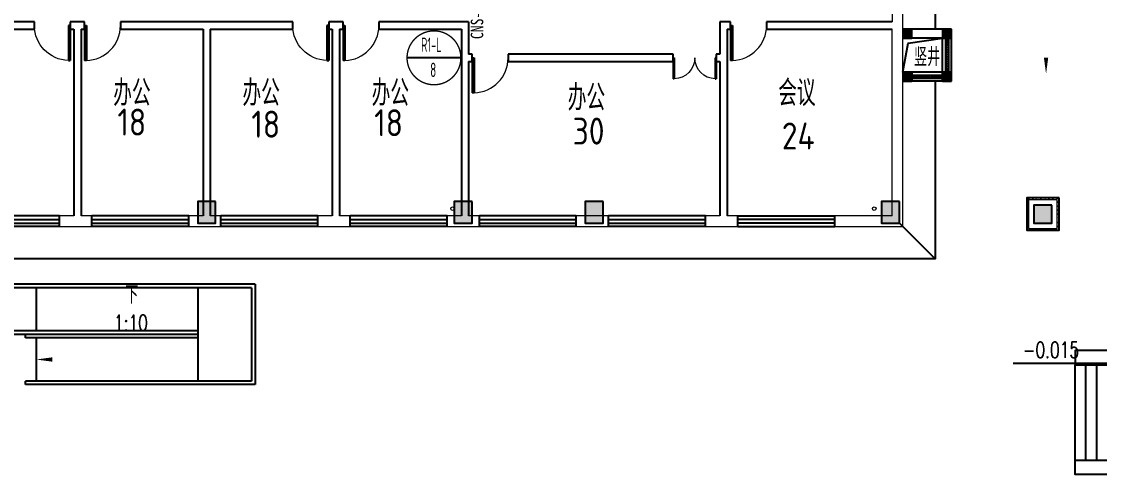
# Model space of a CAD drawing. Extents: x -70335 to 1144202, y 0 to 1100440.
# Drawn here: x 1033285 to 1063317, y 853954 to 866563 of the extents above; entities that cross this region are included whole.
import ezdxf
from ezdxf.enums import TextEntityAlignment as Align

# ---------------------------------------------------------------- set-up
doc = ezdxf.new("R2010")
doc.units = 0
doc.header["$LTSCALE"] = 1000
for name, color, linetype in [('2-房间名称', 7, 'Continuous'), ('3-建筑', 7, 'Continuous'), ('3-淡显', 8, 'Continuous'), ('DIM_IDEN', 3, 'Continuous'), ('抗震支吊架', 2, 'Continuous')]:
    doc.layers.add(name, color=color, linetype=linetype)
doc.layers.add('3-深度淡显', color=252, linetype='Continuous', lineweight=0)
doc.styles.add('_TCH_DIM', font='SIMPLEX', dxfattribs={"bigfont": 'GBCBIG'})
doc.styles.add('kzcad', font='', dxfattribs={"width": 0.8})
doc.styles.get("Standard").update_dxf_attribs({"font": 'gbenor.shx', "bigfont": 'gbcbig.shx'})
doc.styles.get('kzcad').set_extended_font_data('SimSun')

# ---------------------------------------------------------------- blocks, each defined once
blk = doc.blocks.new('$WINLIB2D$00000039')
at = {"color": 0}
for points in [[(-0.5, 0.5), (-0.5, -0.5)], [(0.5, 0.5), (-0.5, 0.5)], [(0.5, -0.5), (0.5, 0.5)], [(-0.5, 0.167), (0.5, 0.167)], [(-0.452, -0.167), (-0.5, 0.084)], [(-0.384, -0.167), (-0.448, 0.167)], [(-0.316, -0.167), (-0.38, 0.167)], [(-0.248, -0.167), (-0.312, 0.167)], [(-0.18, -0.167), (-0.244, 0.167)], [(-0.112, -0.167), (-0.176, 0.167)], [(-0.044, -0.167), (-0.108, 0.167)], [(0.024, -0.167), (-0.04, 0.167)], [(0.092, -0.167), (0.028, 0.167)], [(0.16, -0.167), (0.096, 0.167)], [(0.228, -0.167), (0.164, 0.167)], [(0.296, -0.167), (0.232, 0.167)], [(0.364, -0.167), (0.3, 0.167)], [(0.432, -0.167), (0.368, 0.167)], [(0.5, -0.167), (0.436, 0.167)], [(-0.5, -0.167), (0.5, -0.167)], [(0.5, -0.5), (-0.5, -0.5)]]:
    blk.add_lwpolyline(points, dxfattribs=at)
blk = doc.blocks.new('$TCHSYS$WIN2D')
for p, q in [((-0.5, 0.5), (0.5, 0.5)), ((-0.5, 0.5), (-0.5, -0.5)), ((0.5, 0.5), (0.5, -0.5)), ((0.5, 0.167), (-0.5, 0.167)), ((0.5, -0.167), (-0.5, -0.167)), ((-0.5, -0.5), (0.5, -0.5))]:
    blk.add_line(p, q)
blk = doc.blocks.new('$DorLib2D$00000001')
for p, q in [((0.45, 0.975), (0.5, 0.975)), ((0.45, 0), (0.45, 0.975)), ((0.5, 0), (0.5, 0.975)), ((0.5, 0), (0.45, 0))]:
    blk.add_line(p, q)
at = {"lineweight": 13}
blk.add_arc((0.475, 0), 0.975, 91.4693, 180, dxfattribs=at)
blk = doc.blocks.new('$DorLib2D$00000002')
for p, q in [((-0.5, 0), (-0.5, 0.4875)), ((-0.475, 0.4875), (-0.5, 0.4875)), ((-0.475, 0), (-0.475, 0.4875)), ((0.475, 0), (0.475, 0.4875)), ((0.475, 0.4875), (0.5, 0.4875)), ((0.5, 0), (0.5, 0.4875)), ((-0.5, 0), (-0.475, 0)), ((0.5, 0), (0.475, 0))]:
    blk.add_line(p, q)
at = {"lineweight": 13}
for centre, start, end in [((-0.4875, 0), 0, 88.53072), ((0.4875, 0), 91.46928, 180)]:
    blk.add_arc(centre, 0.4875, start, end, dxfattribs=at)

msp = doc.modelspace()

# ---------------------------------------------------------------- hatches: boundary and pattern name
at = {"layer": '3-建筑'}
for points in [[(1057841.7, 866353.7), (1057841.7, 866103.7), (1058091.7, 866103.7), (1058091.7, 866353.7)], [(1058941.7, 866353.7), (1058941.7, 866103.7), (1059191.7, 866103.7), (1059191.7, 866353.7)], [(1057841.7, 865153.7), (1057841.7, 864903.7), (1058091.7, 864903.7), (1058091.7, 865153.7)], [(1058941.7, 865153.7), (1058941.7, 864903.7), (1059191.7, 864903.7), (1059191.7, 865153.7)], [(1061491.7, 860953.7), (1061991.7, 860953.7), (1061991.7, 861453.7), (1061491.7, 861453.7)]]:
    msp.add_hatch(color=256, dxfattribs=at).paths.add_polyline_path(points)
at = {"layer": '3-淡显'}
h = msp.add_hatch(color=256, dxfattribs=at)
h.dxf.hatch_style = 1
h.paths.add_polyline_path([(1038691.7, 861553.7), (1038191.7, 861553.7), (1038191.7, 860953.7), (1038691.7, 860953.7)])
h = msp.add_hatch(color=256, dxfattribs=at)
h.dxf.hatch_style = 1
h.paths.add_polyline_path([(1045841.7, 861553.7), (1045341.7, 861553.7), (1045341.7, 860953.7), (1045841.7, 860953.7)])
h = msp.add_hatch(color=256, dxfattribs=at)
h.dxf.hatch_style = 1
h.paths.add_polyline_path([(1049491.7, 860953.7), (1049491.7, 861553.7), (1048991.7, 861553.7), (1048991.7, 860953.7)])
h = msp.add_hatch(color=256, dxfattribs=at)
h.dxf.hatch_style = 1
h.paths.add_polyline_path([(1057741.7, 860953.7), (1057741.7, 861553.7), (1057241.7, 861553.7), (1057241.7, 860953.7)])
at = {"layer": '3-深度淡显'}
h = msp.add_hatch(dxfattribs=at)
h.set_pattern_fill('ANSI33', color=256, scale=50)
h.set_pattern_definition([(45, (500000.03, -0.0002), (-112.253202, 112.253202), []), (45, (500112.28, -0.0002), (-112.253202, 112.253202), [79.375, -39.6875])])
h.paths.add_polyline_path([(1061341.7, 860803.7), (1062141.7, 860803.7), (1062141.7, 861603.7), (1061341.7, 861603.7)], flags=16)
h.paths.add_polyline_path([(1061291.7, 860753.7), (1062191.7, 860753.7), (1062191.7, 861653.7), (1061291.7, 861653.7)])

# ---------------------------------------------------------------- linework, layer by layer
at = {"layer": '2-房间名称'}
msp.add_line((1064462.2, 857039), (1060911, 857039), dxfattribs=at)
at = {"layer": '2-房间名称', "color": 7}
msp.add_lwpolyline([(1061829.7, 868776.7, 0, 0, 0), (1061829.6, 865108.2, 0, 120, 0), (1061829.6, 865558.2, 0, 0, 0)], format="xyseb", dxfattribs=at)
at = {"layer": '3-建筑'}
for p, q in [((1033641.7, 866553.7), (1031241.7, 866553.7)), ((1033641.7, 866353.7), (1033641.7, 866553.7)), ((1034841.7, 866553.7), (1034641.7, 866553.7)), ((1034641.7, 866553.7), (1034641.7, 866353.7)), ((1035041.7, 866553.7), (1034841.7, 866553.7)), ((1035041.7, 866353.7), (1035041.7, 866553.7)), ((1038441.7, 866553.7), (1036041.7, 866553.7)), ((1036041.7, 866553.7), (1036041.7, 866353.7)), ((1040841.7, 866553.7), (1038441.7, 866553.7)), ((1040841.7, 866353.7), (1040841.7, 866553.7)), ((1042041.7, 866553.7), (1041841.7, 866553.7)), ((1041841.7, 866553.7), (1041841.7, 866353.7)), ((1042241.7, 866553.7), (1042041.7, 866553.7)), ((1042241.7, 866353.7), (1042241.7, 866553.7)), ((1045741.7, 866553.7), (1043241.7, 866553.7)), ((1043241.7, 866553.7), (1043241.7, 866353.7)), ((1045741.7, 866553.7), (1045741.7, 865653.7)), ((1053041.7, 866553.7), (1052741.7, 866553.7)), ((1052741.7, 866553.7), (1052741.7, 865653.7)), ((1053041.7, 866353.7), (1053041.7, 866553.7)), ((1057541.7, 866553.7), (1054041.7, 866553.7)), ((1054041.7, 866553.7), (1054041.7, 866353.7)), ((1031341.7, 866353.7), (1033641.7, 866353.7)), ((1034641.7, 866353.7), (1034741.7, 866353.7)), ((1034741.7, 866353.7), (1034741.7, 861153.7)), ((1034941.7, 866353.7), (1034941.7, 861153.7)), ((1034941.7, 866353.7), (1035041.7, 866353.7)), ((1036041.7, 866353.7), (1038341.7, 866353.7)), ((1038341.7, 866353.7), (1038341.7, 861153.7)), ((1038541.7, 866353.7), (1038541.7, 861153.7)), ((1038541.7, 866353.7), (1040841.7, 866353.7)), ((1041841.7, 866353.7), (1041941.7, 866353.7)), ((1041941.7, 866353.7), (1041941.7, 861153.7)), ((1042141.7, 866353.7), (1042241.7, 866353.7)), ((1042141.7, 866353.7), (1042141.7, 861153.7)), ((1043241.7, 866353.7), (1045541.7, 866353.7)), ((1045541.7, 866353.7), (1045541.7, 865553.7)), ((1052941.7, 866353.7), (1053041.7, 866353.7)), ((1052941.7, 866353.7), (1052941.7, 865553.7)), ((1054041.7, 866353.7), (1057541.7, 866353.7)), ((1057841.7, 866353.7), (1057841.7, 866103.7)), ((1058091.7, 866353.7), (1057841.7, 866353.7)), ((1058091.7, 866103.7), (1058091.7, 866353.7)), ((1058941.7, 866353.7), (1058091.7, 866353.7)), ((1058941.7, 866353.7), (1058941.7, 866103.7)), ((1059191.7, 866353.7), (1058941.7, 866353.7)), ((1059191.7, 866103.7), (1059191.7, 866353.7)), ((1057841.7, 866103.7), (1058091.7, 866103.7)), ((1058941.7, 866103.7), (1058091.7, 866103.7)), ((1058941.7, 866103.7), (1059191.7, 866103.7)), ((1045541.7, 865553.7), (1045541.7, 861153.7)), ((1045841.7, 865653.7), (1045741.7, 865653.7)), ((1045841.7, 865453.7), (1045841.7, 865653.7)), ((1051441.7, 865653.7), (1046841.7, 865653.7)), ((1046841.7, 865653.7), (1046841.7, 865453.7)), ((1051441.7, 865453.7), (1051441.7, 865653.7)), ((1052741.7, 865653.7), (1052641.7, 865653.7)), ((1052641.7, 865653.7), (1052641.7, 865453.7)), ((1052941.7, 865553.7), (1052941.7, 861153.7)), ((1045741.7, 865453.7), (1045841.7, 865453.7)), ((1045741.7, 865453.7), (1045741.7, 861153.7)), ((1046841.7, 865453.7), (1051441.7, 865453.7)), ((1052641.7, 865453.7), (1052741.7, 865453.7)), ((1052741.7, 865453.7), (1052741.7, 861153.7)), ((1057841.7, 865153.7), (1057841.7, 864903.7)), ((1058091.7, 865153.7), (1057841.7, 865153.7)), ((1058091.7, 864903.7), (1058091.7, 865153.7)), ((1058941.7, 865153.7), (1058941.7, 864903.7)), ((1059191.7, 865153.7), (1058941.7, 865153.7)), ((1059191.7, 864903.7), (1059191.7, 865153.7)), ((1057841.7, 864903.7), (1058091.7, 864903.7)), ((1058941.7, 864903.7), (1059191.7, 864903.7)), ((1061991.7, 861453.7), (1061491.7, 861453.7)), ((1061491.7, 861453.7), (1061491.7, 860953.7)), ((1061991.7, 860953.7), (1061991.7, 861453.7)), ((1061491.7, 860953.7), (1061991.7, 860953.7)), ((1039791.7, 859253.7), (1030091.7, 859253.7)), ((1039791.7, 859253.7), (1039791.7, 856453.7)), ((1039691.7, 859153.7), (1030091.7, 859153.7)), ((1033691.7, 859153.7), (1033691.7, 857953.7)), ((1038191.7, 859153.7), (1038191.7, 856553.7)), ((1039691.7, 859153.7), (1039691.7, 856553.7)), ((1038191.7, 857953.7), (1030091.7, 857953.7)), ((1038191.7, 857853.7), (1030091.7, 857853.7)), ((1033391.7, 857753.7), (1033391.7, 857853.7)), ((1038191.7, 857753.7), (1033391.7, 857753.7)), ((1033691.7, 857753.7), (1033691.7, 856553.7)), ((1062641.7, 854353.7), (1062641.7, 857003.7)), ((1062941.7, 854353.7), (1062941.7, 857003.7)), ((1063241.7, 854353.7), (1063241.7, 857003.7)), ((1039691.7, 856553.7), (1033391.7, 856553.7)), ((1033391.7, 856453.7), (1033391.7, 856553.7)), ((1039791.7, 856453.7), (1033391.7, 856453.7))]:
    msp.add_line(p, q, dxfattribs=at)
for points in [[(1057841.7, 865153.7), (1057992, 865960), (1058941.7, 866103.7)], [(1065141.7, 857003.7), (1065141.7, 857403.7), (1062641.7, 857403.7), (1062641.7, 857003.7), (1065141.7, 857003.7)], [(1065141.7, 854353.7), (1065141.7, 853953.7), (1062641.7, 853953.7), (1062641.7, 854353.7), (1065141.7, 854353.7)]]:
    msp.add_lwpolyline(points, dxfattribs=at)
for points in [[(1062191.7, 861653.7), (1061291.7, 861653.7), (1061291.7, 860753.7), (1062191.7, 860753.7)], [(1061991.7, 861453.7), (1061491.7, 861453.7), (1061491.7, 860953.7), (1061991.7, 860953.7)]]:
    msp.add_lwpolyline(points, close=True, dxfattribs=at)
msp.add_lwpolyline([(1033691.7, 858553.7, 0, 0, 0), (1038941.7, 858553.7, 0, 0, 0), (1038941.7, 857153.7, 0, 0, 0), (1033691.7, 857153.7, 0, 120, 0), (1034141.7, 857153.7, 0, 0, 0)], format="xyseb", dxfattribs=at)
at = {"layer": '3-淡显'}
for points in [[(1058741.7, 870253.7), (1058741.7, 866353.7)], [(1058741.7, 865070.4), (1058741.7, 864987)], [(1058741.7, 864903.7), (1058741.8, 859953.7), (1031831.7, 859953.7)], [(1058741.8, 859953.7), (1057741.8, 860953.7)]]:
    msp.add_lwpolyline(points, dxfattribs=at)
for points in [[(1038691.7, 861553.7), (1038191.7, 861553.7), (1038191.7, 860953.7), (1038691.7, 860953.7)], [(1045841.7, 861553.7), (1045341.7, 861553.7), (1045341.7, 860953.7), (1045841.7, 860953.7)], [(1049491.7, 861553.7), (1048991.7, 861553.7), (1048991.7, 860953.7), (1049491.7, 860953.7)], [(1057741.7, 861553.7), (1057241.7, 861553.7), (1057241.7, 860953.7), (1057741.7, 860953.7)]]:
    msp.add_lwpolyline(points, close=True, dxfattribs=at)
at = {"layer": '3-深度淡显'}
for p, q in [((1057541.7, 866853.7), (1057541.7, 866553.7)), ((1057841.7, 866453.7), (1057841.7, 866853.7)), ((1057841.7, 860853.7), (1057841.7, 866453.7)), ((1057541.7, 861153.7), (1057541.7, 866353.7)), ((1034741.7, 861153.7), (1034341.7, 861153.7)), ((1034341.7, 861153.7), (1034341.7, 860853.7)), ((1035241.7, 861153.7), (1034941.7, 861153.7)), ((1035241.7, 860853.7), (1035241.7, 861153.7)), ((1038341.7, 861153.7), (1037941.7, 861153.7)), ((1037941.7, 861153.7), (1037941.7, 860853.7)), ((1038841.7, 861153.7), (1038541.7, 861153.7)), ((1038841.7, 860853.7), (1038841.7, 861153.7)), ((1041941.7, 861153.7), (1041541.7, 861153.7)), ((1041541.7, 861153.7), (1041541.7, 860853.7)), ((1042441.7, 861153.7), (1042141.7, 861153.7)), ((1042441.7, 860853.7), (1042441.7, 861153.7)), ((1045541.7, 861153.7), (1045141.7, 861153.7)), ((1045141.7, 861153.7), (1045141.7, 860853.7)), ((1046041.7, 861153.7), (1045741.7, 861153.7)), ((1046041.7, 860853.7), (1046041.7, 861153.7)), ((1049641.7, 861153.7), (1048741.7, 861153.7)), ((1048741.7, 861153.7), (1048741.7, 860853.7)), ((1049641.7, 860853.7), (1049641.7, 861153.7)), ((1052741.7, 861153.7), (1052341.7, 861153.7)), ((1052341.7, 861153.7), (1052341.7, 860853.7)), ((1053241.7, 861153.7), (1052941.7, 861153.7)), ((1053241.7, 860853.7), (1053241.7, 861153.7)), ((1057541.7, 861153.7), (1055941.7, 861153.7)), ((1055941.7, 861153.7), (1055941.7, 860853.7)), ((1034341.7, 860853.7), (1034841.7, 860853.7)), ((1034841.7, 860853.7), (1035241.7, 860853.7)), ((1037941.7, 860853.7), (1038441.7, 860853.7)), ((1038441.7, 860853.7), (1038841.7, 860853.7)), ((1041541.7, 860853.7), (1042041.7, 860853.7)), ((1042041.7, 860853.7), (1042441.7, 860853.7)), ((1045141.7, 860853.7), (1045641.7, 860853.7)), ((1045641.7, 860853.7), (1046041.7, 860853.7)), ((1048741.7, 860853.7), (1049641.7, 860853.7)), ((1052341.7, 860853.7), (1052841.7, 860853.7)), ((1052841.7, 860853.7), (1053241.7, 860853.7)), ((1055941.7, 860853.7), (1057841.7, 860853.7))]:
    msp.add_line(p, q, dxfattribs=at)
for points in [[(1061291.7, 860753.7), (1062191.7, 860753.7), (1062191.7, 861653.7), (1061291.7, 861653.7)], [(1061341.7, 860803.7), (1062141.7, 860803.7), (1062141.7, 861603.7), (1061341.7, 861603.7)]]:
    msp.add_lwpolyline(points, close=True, dxfattribs=at)
for centre in [(1045291.7, 861353.7), (1057041.7, 861353.7)]:
    msp.add_circle(centre, 50, dxfattribs=at)
at = {"layer": 'DIM_IDEN'}
msp.add_line((1045525.4, 865553.7), (1044025.4, 865553.7), dxfattribs=at)
at = {"layer": 'DIM_IDEN', "const_width": 37.5}
msp.add_lwpolyline([(1045525.4, 865553.7, 1), (1044025.4, 865553.7, 1)], format="xyb", close=True, dxfattribs=at)

# ---------------------------------------------------------------- block references
at = {"layer": '3-建筑'}
for name, p, xscale, yscale, zscale, rotation in [('$DorLib2D$00000001', (1034141.7, 866453.7), -1000, 1000, -1000, 180), ('$DorLib2D$00000001', (1035541.7, 866453.7), 1000, 1000, 1000, 180), ('$DorLib2D$00000001', (1041341.7, 866453.7), -1000, 1000, -1000, 180), ('$DorLib2D$00000001', (1042741.7, 866453.7), 1000, 1000, 1000, 180), ('$DorLib2D$00000001', (1053541.7, 866453.7), 1000, 1000, 1000, 180), ('$WINLIB2D$00000039', (1059066.7, 865628.7), -950, -250, -950, 90), ('$DorLib2D$00000001', (1046341.7, 865553.7), 1000, 1000, 1000, 180), ('$DorLib2D$00000002', (1052041.7, 865553.7), -1200, 1200, -1200, 180), ('$WINLIB2D$00000039', (1058516.7, 865028.7), -850, -250, -850, 180)]:
    msp.add_blockref(name, p, dxfattribs=dict(at, xscale=xscale, yscale=yscale, zscale=zscale, rotation=rotation))
at = {"layer": '3-建筑', "yscale": -300}
for p, xscale, zscale in [((1032991.7, 861003.7), -2700, -2700), ((1036591.7, 861003.7), -2700, -2700), ((1040191.7, 861003.7), -2700, -2700), ((1043791.7, 861003.7), -2700, -2700), ((1047391.7, 861003.7), -2700, -2700), ((1050991.7, 861003.7), -2700, -2700), ((1054591.7, 861003.7), 2700, 2700)]:
    msp.add_blockref('$TCHSYS$WIN2D', p, dxfattribs=dict(at, xscale=xscale, zscale=zscale))

# ---------------------------------------------------------------- texts
at = {"layer": '2-房间名称'}
for s, height, p in [('竖井', 506.38, (1058151.1, 865325.5)), ('办公', 723.4, (1035839.6, 864212.5)), ('办公', 723.4, (1035839.6, 864212.5)), ('办公', 723.4, (1039439.6, 864212.5)), ('办公', 723.4, (1039439.6, 864212.5)), ('办公', 723.4, (1043039.6, 864212.5)), ('办公', 723.4, (1043039.6, 864212.5)), ('会议', 723.4, (1054367.8, 864212.5)), ('会议', 723.4, (1054367.8, 864212.5)), ('办公', 723.4, (1048503.9, 864085.1)), ('18', 750, (1035956.2, 863388.8)), ('18', 750, (1039686.3, 863330.5)), ('18', 750, (1043110.9, 863371.2)), ('30', 750, (1048639.7, 863137.7)), ('24', 750, (1054468, 863001.8))]:
    msp.add_text(s, height=height, dxfattribs=at).set_placement(p)
at = {"layer": '2-房间名称', "color": 7, "style": '_TCH_DIM'}
msp.add_text('下', height=506.4, dxfattribs=at).set_placement((1036174.3, 858705.6))
at = {"layer": '2-房间名称', "color": 7, "style": '_TCH_DIM', "width": 0.705882}
for s, p in [('1:10', (1035859.2, 857950)), ('-0.015', (1061184, 857196.5))]:
    msp.add_text(s, height=446.25, dxfattribs=at).set_placement(p)
at = {"layer": 'DIM_IDEN'}
for s, width, p, p2 in [('R1-L', 0.67115, (1044418.8, 865717.8), (1044989.3, 865717.8)), ('8', 0.925266, (1044669.4, 865018.2), (1044839, 865018.2))]:
    msp.add_text(s, height=400, dxfattribs=dict(at, width=width)).set_placement(p, p2, align=Align.FIT)
at = {"layer": '抗震支吊架', "color": 2, "style": 'kzcad', "width": 0.8}
msp.add_text('CNS-DN80-T', height=350, rotation=89.88539, dxfattribs=at).set_placement((1046150.1, 867027.8), align=Align.CENTER)

doc.saveas('drawing.dxf')
